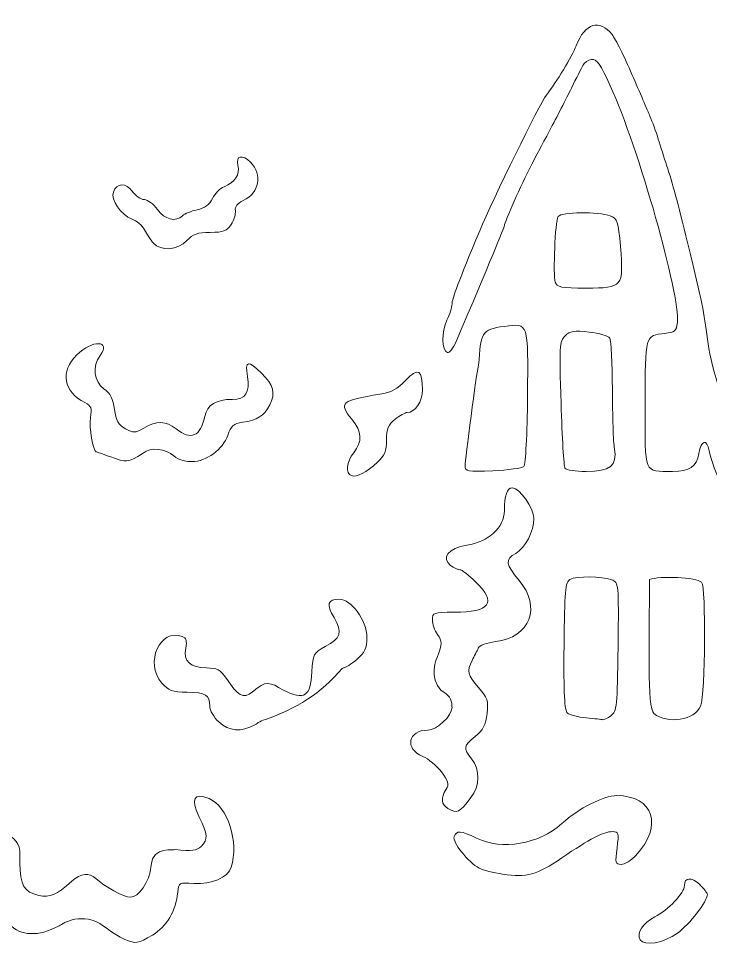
# Model space of a CAD drawing. Header units: millimetres. Extents: x -6423 to -1759, y 6 to 2012.
# Drawn here: x -6029.6 to -5925.5, y 162.9 to 302.4 of the extents above; entities that cross this region are included whole.
import ezdxf

# ---------------------------------------------------------------- set-up
doc = ezdxf.new("R2010")
doc.units = ezdxf.units.MM
doc.header["$MEASUREMENT"] = 0
doc.layers.add('layer 1', color=7, linetype='Continuous')

msp = doc.modelspace()

# ---------------------------------------------------------------- linework, layer by layer
at = {"layer": 'layer 1', "color": 177, "lineweight": 9}
for points, knots in [([(-5884.6586, 215.1579), (-5884.856, 215.1579), (-5885.1995, 215.9885), (-5885.4215, 217.0042), (-5885.4215, 217.0042), (-5885.9068, 219.2256), (-5885.9561, 219.635), (-5886.4013, 225.1278), (-5886.4013, 225.1278), (-5886.5935, 227.4973), (-5887.0036, 229.6457), (-5887.3124, 229.902), (-5887.3124, 229.902), (-5887.6212, 230.1583), (-5891.0777, 230.5121), (-5894.9932, 230.6886), (-5894.9932, 230.6886), (-5901.6169, 230.9868), (-5902.4687, 230.9201), (-5907.2319, 229.7297), (-5907.2319, 229.7297), (-5913.5872, 228.1415), (-5919.0984, 228.0046), (-5921.352, 229.3787), (-5921.352, 229.3787), (-5922.9686, 230.3646), (-5924.9904, 234.0983), (-5925.7146, 237.4353), (-5925.7146, 237.4353), (-5926.122, 239.3124), (-5926.8661, 239.1274), (-5927.2553, 237.0524), (-5927.2553, 237.0524), (-5927.6346, 235.0317), (-5928.6397, 234.3557), (-5931.2496, 234.3649), (-5931.2496, 234.3649), (-5935.5987, 234.3805), (-5935.3438, 233.7519), (-5935.3438, 244.4478), (-5935.3438, 244.4478), (-5935.3438, 254.8318), (-5935.342, 254.8378), (-5932.3879, 255.1182), (-5932.3879, 255.1182), (-5930.889, 255.2604), (-5930.6451, 255.4709), (-5930.5001, 256.7475), (-5930.5001, 256.7475), (-5930.0386, 260.8077), (-5936.3226, 282.9936), (-5940.5842, 292.3488), (-5940.5842, 292.3488), (-5942.0731, 295.6173), (-5942.6336, 296.4026), (-5943.3972, 296.2873), (-5943.3972, 296.2873), (-5943.9219, 296.2083), (-5944.5217, 295.8112), (-5944.7301, 295.405), (-5944.7301, 295.405), (-5944.9389, 294.9991), (-5945.7096, 293.4481), (-5946.4428, 291.9588), (-5946.4428, 291.9588), (-5947.1763, 290.4699), (-5948.6602, 287.5898), (-5949.7408, 285.5588), (-5949.7408, 285.5588), (-5950.8213, 283.5282), (-5952.1089, 281.091), (-5952.6024, 280.1434), (-5952.6024, 280.1434), (-5953.8843, 277.682), (-5956.5133, 271.7706), (-5956.5133, 271.3501), (-5956.5133, 271.3501), (-5956.5133, 271.0548), (-5958.7407, 265.6946), (-5963.7598, 253.9136), (-5963.7598, 253.9136), (-5964.1959, 252.8905), (-5964.7929, 252.1322), (-5965.0868, 252.2286), (-5965.0868, 252.2286), (-5965.9503, 252.5111), (-5965.9943, 255.417), (-5965.1605, 257.0886), (-5965.1605, 257.0886), (-5964.7369, 257.938), (-5964.3902, 259.0295), (-5964.3902, 259.5141), (-5964.3902, 259.5141), (-5964.3902, 260.2852), (-5963.3872, 262.9412), (-5960.2261, 270.5432), (-5960.2261, 270.5432), (-5958.2632, 275.2639), (-5951.19, 289.6559), (-5950.2208, 290.902), (-5950.2208, 290.902), (-5948.712, 292.8415), (-5946.3414, 296.7727), (-5945.7245, 298.3591), (-5945.7245, 298.3591), (-5944.3955, 301.7759), (-5942.2149, 302.4473), (-5940.3101, 300.0256), (-5940.3101, 300.0256), (-5939.8057, 299.384), (-5938.4624, 296.6975), (-5937.3255, 294.0554), (-5937.3255, 294.0554), (-5936.1882, 291.4128), (-5934.9705, 288.5867), (-5934.6188, 287.7742), (-5934.6188, 287.7742), (-5934.2675, 286.962), (-5933.7049, 285.411), (-5933.3688, 284.328), (-5933.3688, 284.328), (-5933.0324, 283.245), (-5932.4677, 281.4728), (-5932.1139, 280.3894), (-5932.1139, 280.3894), (-5931.1645, 277.4856), (-5930.5324, 275.1419), (-5928.9265, 268.5739), (-5928.9265, 268.5739), (-5926.7023, 259.4776), (-5926.5052, 258.5194), (-5925.9763, 254.2358), (-5925.9763, 254.2358), (-5925.5544, 250.8212), (-5923.774, 244.7899), (-5920.9344, 237.1566), (-5920.9344, 237.1566), (-5919.3703, 232.9511), (-5916.2542, 231.9181), (-5909.2509, 233.2833), (-5909.2509, 233.2833), (-5906.3439, 233.8498), (-5902.4361, 234.1008), (-5896.451, 234.1054), (-5896.451, 234.1054), (-5884.9599, 234.1142), (-5883.5603, 234.395), (-5880.7263, 237.2602), (-5880.7263, 237.2602), (-5879.0165, 238.9891), (-5878.1473, 240.4685), (-5877.0795, 243.4673), (-5877.0795, 243.4673), (-5875.7944, 247.0765), (-5875.2935, 250.014), (-5873.8989, 252.0783), (-5873.8989, 252.0783), (-5873.0136, 253.3885), (-5872.9225, 253.3953), (-5872.0377, 252.3275), (-5872.0377, 252.3275), (-5871.3875, 251.5153), (-5870.8543, 250.2327), (-5870.8529, 249.4772), (-5870.8529, 249.4772), (-5870.8515, 248.7218), (-5870.4073, 247.2353), (-5869.866, 246.1736), (-5869.866, 246.1736), (-5868.4539, 243.2932), (-5869.6033, 241.4384), (-5871.279, 243.0064), (-5871.279, 243.0064), (-5872.6141, 244.5418), (-5873.4344, 244.361), (-5873.8301, 242.4445), (-5873.8301, 242.4445), (-5873.9935, 241.6525), (-5874.3519, 240.5613), (-5874.6267, 240.0197), (-5874.6267, 240.0197), (-5874.9014, 239.4783), (-5875.6388, 237.9752), (-5876.2656, 236.6798), (-5876.2656, 236.6798), (-5877.4556, 234.2202), (-5880.2194, 231.4044), (-5881.4428, 231.4044), (-5881.4428, 231.4044), (-5882.3404, 231.4044), (-5882.5351, 230.4213), (-5882.9069, 224.0196), (-5882.9069, 224.0196), (-5883.2019, 218.9402), (-5883.9492, 215.1579), (-5884.6586, 215.1579)], [0, 0, 0, 0, 0.02, 0.02, 0.02, 0.02, 0.04, 0.04, 0.04, 0.04, 0.06, 0.06, 0.06, 0.06, 0.08, 0.08, 0.08, 0.08, 0.1, 0.1, 0.1, 0.1, 0.12, 0.12, 0.12, 0.12, 0.14, 0.14, 0.14, 0.14, 0.16, 0.16, 0.16, 0.16, 0.18, 0.18, 0.18, 0.18, 0.2, 0.2, 0.2, 0.2, 0.22, 0.22, 0.22, 0.22, 0.24, 0.24, 0.24, 0.24, 0.26, 0.26, 0.26, 0.26, 0.28, 0.28, 0.28, 0.28, 0.3, 0.3, 0.3, 0.3, 0.32, 0.32, 0.32, 0.32, 0.34, 0.34, 0.34, 0.34, 0.36, 0.36, 0.36, 0.36, 0.38, 0.38, 0.38, 0.38, 0.4, 0.4, 0.4, 0.4, 0.42, 0.42, 0.42, 0.42, 0.44, 0.44, 0.44, 0.44, 0.46, 0.46, 0.46, 0.46, 0.48, 0.48, 0.48, 0.48, 0.5, 0.5, 0.5, 0.5, 0.52, 0.52, 0.52, 0.52, 0.54, 0.54, 0.54, 0.54, 0.56, 0.56, 0.56, 0.56, 0.58, 0.58, 0.58, 0.58, 0.6, 0.6, 0.6, 0.6, 0.62, 0.62, 0.62, 0.62, 0.64, 0.64, 0.64, 0.64, 0.66, 0.66, 0.66, 0.66, 0.68, 0.68, 0.68, 0.68, 0.7, 0.7, 0.7, 0.7, 0.72, 0.72, 0.72, 0.72, 0.74, 0.74, 0.74, 0.74, 0.76, 0.76, 0.76, 0.76, 0.78, 0.78, 0.78, 0.78, 0.8, 0.8, 0.8, 0.8, 0.82, 0.82, 0.82, 0.82, 0.84, 0.84, 0.84, 0.84, 0.86, 0.86, 0.86, 0.86, 0.88, 0.88, 0.88, 0.88, 0.9, 0.9, 0.9, 0.9, 0.92, 0.92, 0.92, 0.92, 0.94, 0.94, 0.94, 0.94, 0.96, 0.96, 0.96, 0.96, 1, 1, 1, 1]), ([(-6004.2675, 269.0664), (-6005.6483, 267.5966), (-6008.1756, 267.4112), (-6009.2972, 268.697), (-6009.2972, 268.697), (-6009.7106, 269.1709), (-6010.3161, 270.0746), (-6010.6426, 270.7053), (-6010.6426, 270.7053), (-6010.9691, 271.3359), (-6011.8398, 272.0623), (-6012.5772, 272.3193), (-6012.5772, 272.3193), (-6014.1097, 272.8536), (-6015.7334, 275.2607), (-6015.3083, 276.3685), (-6015.3083, 276.3685), (-6014.7755, 277.7564), (-6013.4549, 277.8078), (-6012.4861, 276.4777), (-6012.4861, 276.4777), (-6011.9823, 275.7861), (-6011.1605, 275.2203), (-6010.6603, 275.2203), (-6010.6603, 275.2203), (-6010.1598, 275.2203), (-6009.277, 274.5556), (-6008.6985, 273.7434), (-6008.6985, 273.7434), (-6007.6137, 272.2197), (-6005.9135, 271.8021), (-6004.9042, 272.8114), (-6004.9042, 272.8114), (-6004.6043, 273.1113), (-6003.6184, 273.5077), (-6002.7133, 273.6924), (-6002.7133, 273.6924), (-6001.5874, 273.9217), (-6000.8606, 274.4581), (-6000.4122, 275.3897), (-6000.4122, 275.3897), (-6000.0516, 276.1392), (-5999.2671, 276.9382), (-5998.6687, 277.1655), (-5998.6687, 277.1655), (-5997.0093, 277.7965), (-5996.2407, 278.9866), (-5996.5913, 280.383), (-5996.5913, 280.383), (-5996.9557, 281.8354), (-5995.9411, 282.085), (-5994.7035, 280.8474), (-5994.7035, 280.8474), (-5992.8289, 278.9731), (-5993.3294, 276.3001), (-5995.7791, 275.1026), (-5995.7791, 275.1026), (-5996.6399, 274.6818), (-5997.0734, 274.1231), (-5996.9752, 273.5608), (-5996.9752, 273.5608), (-5996.8908, 273.0762), (-5997.1727, 272.1435), (-5997.602, 271.4884), (-5997.602, 271.4884), (-5998.2483, 270.5018), (-5998.7892, 270.2972), (-6000.7468, 270.2972), (-6000.7468, 270.2972), (-6002.6325, 270.2972), (-6003.3457, 270.0476), (-6004.2675, 269.0664)], [0, 0, 0, 0, 0.05263158, 0.05263158, 0.05263158, 0.05263158, 0.10526316, 0.10526316, 0.10526316, 0.10526316, 0.15789474, 0.15789474, 0.15789474, 0.15789474, 0.21052632, 0.21052632, 0.21052632, 0.21052632, 0.26315789, 0.26315789, 0.26315789, 0.26315789, 0.31578947, 0.31578947, 0.31578947, 0.31578947, 0.36842105, 0.36842105, 0.36842105, 0.36842105, 0.42105263, 0.42105263, 0.42105263, 0.42105263, 0.47368421, 0.47368421, 0.47368421, 0.47368421, 0.52631579, 0.52631579, 0.52631579, 0.52631579, 0.57894737, 0.57894737, 0.57894737, 0.57894737, 0.63157895, 0.63157895, 0.63157895, 0.63157895, 0.68421053, 0.68421053, 0.68421053, 0.68421053, 0.73684211, 0.73684211, 0.73684211, 0.73684211, 0.78947368, 0.78947368, 0.78947368, 0.78947368, 0.84210526, 0.84210526, 0.84210526, 0.84210526, 0.89473684, 0.89473684, 0.89473684, 0.89473684, 1, 1, 1, 1]), ([(-5944.1895, 261.9276), (-5947.9739, 261.9276), (-5948.6081, 262.0481), (-5948.851, 262.8132), (-5948.851, 262.8132), (-5949.2186, 263.9721), (-5948.8797, 271.9662), (-5948.4323, 272.6905), (-5948.4323, 272.6905), (-5948.0129, 273.3687), (-5942.3156, 273.4442), (-5940.6061, 272.794), (-5940.6061, 272.794), (-5939.5057, 272.3757), (-5939.3753, 271.9854), (-5939.0566, 268.1606), (-5939.0566, 268.1606), (-5938.5546, 262.1357), (-5938.7262, 261.9276), (-5944.1895, 261.9276)], [0, 0, 0, 0, 0.16666667, 0.16666667, 0.16666667, 0.16666667, 0.33333333, 0.33333333, 0.33333333, 0.33333333, 0.5, 0.5, 0.5, 0.5, 0.66666667, 0.66666667, 0.66666667, 0.66666667, 1, 1, 1, 1]), ([(-5958.2398, 234.4666), (-5962.0993, 234.3007), (-5962.4209, 234.3599), (-5962.4209, 235.2338), (-5962.4209, 235.2338), (-5962.4209, 235.7546), (-5960.6923, 249.4861), (-5960.3877, 250.36), (-5960.3877, 250.36), (-5960.0648, 255.104), (-5960.0669, 255.7145), (-5956.502, 256.175), (-5956.502, 256.175), (-5952.8505, 256.6468), (-5952.9296, 256.8879), (-5953.0296, 245.6135), (-5953.0296, 245.6135), (-5953.0792, 240.0349), (-5953.327, 235.3798), (-5953.5886, 235.1175), (-5953.5886, 235.1175), (-5953.8471, 234.8584), (-5955.9404, 234.5655), (-5958.2398, 234.4666)], [0, 0, 0, 0, 0.14285714, 0.14285714, 0.14285714, 0.14285714, 0.28571429, 0.28571429, 0.28571429, 0.28571429, 0.42857143, 0.42857143, 0.42857143, 0.42857143, 0.57142857, 0.57142857, 0.57142857, 0.57142857, 0.71428571, 0.71428571, 0.71428571, 0.71428571, 1, 1, 1, 1]), ([(-5944.2115, 234.3581), (-5945.8008, 234.3581), (-5947.2369, 234.5779), (-5947.4028, 234.8463), (-5947.4028, 234.8463), (-5947.5687, 235.115), (-5947.836, 239.4975), (-5947.9969, 244.585), (-5947.9969, 244.585), (-5948.2664, 253.1266), (-5948.2196, 253.9044), (-5947.3858, 254.7385), (-5947.3858, 254.7385), (-5946.6356, 255.4883), (-5946.0213, 255.5872), (-5943.7627, 255.322), (-5943.7627, 255.322), (-5942.2667, 255.1462), (-5940.8717, 254.7328), (-5940.6625, 254.4035), (-5940.6625, 254.4035), (-5940.453, 254.0742), (-5940.2761, 250.5922), (-5940.269, 246.666), (-5940.269, 246.666), (-5940.2619, 242.7398), (-5940.1247, 238.7353), (-5939.9648, 237.7671), (-5939.9648, 237.7671), (-5939.5398, 235.1987), (-5940.587, 234.3581), (-5944.2115, 234.3581)], [0, 0, 0, 0, 0.11111111, 0.11111111, 0.11111111, 0.11111111, 0.22222222, 0.22222222, 0.22222222, 0.22222222, 0.33333333, 0.33333333, 0.33333333, 0.33333333, 0.44444444, 0.44444444, 0.44444444, 0.44444444, 0.55555556, 0.55555556, 0.55555556, 0.55555556, 0.66666667, 0.66666667, 0.66666667, 0.66666667, 0.77777778, 0.77777778, 0.77777778, 0.77777778, 1, 1, 1, 1]), ([(-6010.8365, 237.0854), (-6013.2947, 235.6447), (-6013.2355, 235.6507), (-6015.8369, 236.5877), (-6015.8369, 236.5877), (-6016.9203, 236.978), (-6017.8445, 237.3006), (-6017.8913, 237.3045), (-6017.8913, 237.3045), (-6018.3741, 237.3467), (-6019.02, 241.0874), (-6018.7722, 242.4083), (-6018.7722, 242.4083), (-6018.4968, 243.8767), (-6018.6152, 244.2039), (-6019.6057, 244.7119), (-6019.6057, 244.7119), (-6022.8547, 246.3788), (-6023.3521, 249.3418), (-6020.8092, 251.8847), (-6020.8092, 251.8847), (-6018.5124, 254.1816), (-6015.5636, 254.0972), (-6017.3141, 251.7847), (-6017.3141, 251.7847), (-6018.5035, 250.2132), (-6018.2348, 247.8656), (-6016.7409, 246.7773), (-6016.7409, 246.7773), (-6015.7901, 246.0846), (-6015.3501, 245.2331), (-6015.141, 243.6778), (-6015.141, 243.6778), (-6014.9176, 242.0184), (-6014.5497, 241.3636), (-6013.5156, 240.7833), (-6013.5156, 240.7833), (-6012.3021, 240.103), (-6012.045, 240.1125), (-6010.7316, 240.8882), (-6010.7316, 240.8882), (-6008.8389, 242.0063), (-6007.4173, 241.9684), (-6005.8791, 240.7581), (-6005.8791, 240.7581), (-6003.6255, 238.9856), (-6002.2209, 239.5971), (-6001.5711, 242.6338), (-6001.5711, 242.6338), (-6001.1964, 244.3869), (-5999.8875, 245.1891), (-5997.4035, 245.1891), (-5997.4035, 245.1891), (-5995.4359, 245.1891), (-5994.7535, 246.231), (-5995.1569, 248.6183), (-5995.1569, 248.6183), (-5995.5618, 251.014), (-5995.0392, 251.147), (-5993.0465, 249.1539), (-5993.0465, 249.1539), (-5991.2113, 247.3186), (-5990.8964, 246.1055), (-5991.8026, 244.3592), (-5991.8026, 244.3592), (-5992.6693, 242.6888), (-5993.6297, 242.0687), (-5995.8571, 241.7429), (-5995.8571, 241.7429), (-5997.2535, 241.5384), (-5997.636, 241.2044), (-5998.1125, 239.7736), (-5998.1125, 239.7736), (-5998.8027, 237.7005), (-6001.3484, 235.835), (-6003.4876, 235.835), (-6003.4876, 235.835), (-6004.1661, 235.835), (-6005.432, 235.9821), (-6006.2155, 236.6968), (-6006.2155, 236.6968), (-6007.4481, 237.8213), (-6009.7709, 238.0585), (-6010.8365, 237.0854)], [0, 0, 0, 0, 0.04545455, 0.04545455, 0.04545455, 0.04545455, 0.09090909, 0.09090909, 0.09090909, 0.09090909, 0.13636364, 0.13636364, 0.13636364, 0.13636364, 0.18181818, 0.18181818, 0.18181818, 0.18181818, 0.22727273, 0.22727273, 0.22727273, 0.22727273, 0.27272727, 0.27272727, 0.27272727, 0.27272727, 0.31818182, 0.31818182, 0.31818182, 0.31818182, 0.36363636, 0.36363636, 0.36363636, 0.36363636, 0.40909091, 0.40909091, 0.40909091, 0.40909091, 0.45454545, 0.45454545, 0.45454545, 0.45454545, 0.5, 0.5, 0.5, 0.5, 0.54545455, 0.54545455, 0.54545455, 0.54545455, 0.59090909, 0.59090909, 0.59090909, 0.59090909, 0.63636364, 0.63636364, 0.63636364, 0.63636364, 0.68181818, 0.68181818, 0.68181818, 0.68181818, 0.72727273, 0.72727273, 0.72727273, 0.72727273, 0.77272727, 0.77272727, 0.77272727, 0.77272727, 0.81818182, 0.81818182, 0.81818182, 0.81818182, 0.86363636, 0.86363636, 0.86363636, 0.86363636, 0.90909091, 0.90909091, 0.90909091, 0.90909091, 1, 1, 1, 1]), ([(-5975.5902, 235.7411), (-5977.262, 234.182), (-5978.7191, 233.4368), (-5979.5288, 233.7271), (-5979.5288, 233.7271), (-5980.453, 234.0586), (-5980.27, 235.7659), (-5979.1597, 237.1776), (-5979.1597, 237.1776), (-5977.8317, 238.8661), (-5977.9207, 240.3805), (-5979.4557, 242.2048), (-5979.4557, 242.2048), (-5981.5122, 244.6485), (-5981.0198, 245.0856), (-5975.2211, 245.9644), (-5975.2211, 245.9644), (-5973.573, 246.2143), (-5972.5846, 246.7461), (-5971.3619, 248.0415), (-5971.3619, 248.0415), (-5969.4869, 250.0278), (-5968.8414, 249.6655), (-5968.8286, 246.6192), (-5968.8286, 246.6192), (-5968.8212, 244.908), (-5969.9652, 243.2198), (-5971.1319, 243.2198), (-5971.1319, 243.2198), (-5971.4126, 243.2198), (-5972.2259, 242.7607), (-5972.9391, 242.1995), (-5972.9391, 242.1995), (-5973.9764, 241.3838), (-5974.2363, 240.7602), (-5974.2363, 239.0915), (-5974.2363, 239.0915), (-5974.2363, 237.4484), (-5974.5249, 236.7351), (-5975.5902, 235.7411)], [0, 0, 0, 0, 0.09090909, 0.09090909, 0.09090909, 0.09090909, 0.18181818, 0.18181818, 0.18181818, 0.18181818, 0.27272727, 0.27272727, 0.27272727, 0.27272727, 0.36363636, 0.36363636, 0.36363636, 0.36363636, 0.45454545, 0.45454545, 0.45454545, 0.45454545, 0.54545455, 0.54545455, 0.54545455, 0.54545455, 0.63636364, 0.63636364, 0.63636364, 0.63636364, 0.72727273, 0.72727273, 0.72727273, 0.72727273, 0.81818182, 0.81818182, 0.81818182, 0.81818182, 1, 1, 1, 1]), ([(-5961.5424, 185.3161), (-5963.2756, 183.0592), (-5963.6347, 182.8905), (-5965.0056, 183.6892), (-5965.0056, 183.6892), (-5966.0096, 184.2742), (-5966.1042, 185.253), (-5965.2835, 186.5671), (-5965.2835, 186.5671), (-5964.7961, 187.3474), (-5964.9134, 187.7817), (-5965.9918, 189.1962), (-5965.9918, 189.1962), (-5966.7026, 190.1278), (-5967.9547, 191.1679), (-5968.7747, 191.5076), (-5968.7747, 191.5076), (-5971.5782, 192.6689), (-5971.0386, 195.4653), (-5968.0108, 195.4653), (-5968.0108, 195.4653), (-5966.6785, 195.4653), (-5964.3902, 197.6108), (-5964.3902, 198.8601), (-5964.3902, 198.8601), (-5964.3902, 199.2167), (-5964.399, 200.4128), (-5965.2903, 200.9098), (-5965.2903, 200.9098), (-5967.6552, 202.2286), (-5967.1922, 205.4898), (-5966.6296, 206.3629), (-5966.6296, 206.3629), (-5965.8539, 208.5201), (-5965.8483, 208.8104), (-5966.5633, 209.8318), (-5966.5633, 209.8318), (-5966.993, 210.4447), (-5967.3439, 211.4508), (-5967.3439, 212.0673), (-5967.3439, 212.0673), (-5967.3439, 213.1202), (-5967.1472, 213.1886), (-5964.1115, 213.1886), (-5964.1115, 213.1886), (-5958.6226, 213.1886), (-5957.6084, 214.6084), (-5960.8415, 217.7657), (-5960.8415, 217.7657), (-5961.8685, 218.7682), (-5962.9338, 219.5886), (-5963.2093, 219.5886), (-5963.2093, 219.5886), (-5963.4844, 219.5886), (-5964.1122, 219.8832), (-5964.6046, 220.243), (-5964.6046, 220.243), (-5966.0968, 221.3342), (-5964.8698, 222.8511), (-5962.1677, 223.2563), (-5962.1677, 223.2563), (-5958.9254, 223.7427), (-5956.5133, 225.963), (-5956.5133, 228.4612), (-5956.5133, 228.4612), (-5956.5133, 230.7609), (-5956.1124, 231.8964), (-5955.3012, 231.8964), (-5955.3012, 231.8964), (-5954.237, 231.8964), (-5952.0823, 228.8345), (-5952.0823, 227.3222), (-5952.0823, 227.3222), (-5952.0823, 225.3178), (-5953.3809, 222.8043), (-5954.8124, 222.0382), (-5954.8124, 222.0382), (-5956.4392, 221.1679), (-5956.3368, 220.3603), (-5954.2976, 217.9784), (-5954.2976, 217.9784), (-5950.8958, 214.004), (-5952.6669, 209.3858), (-5957.8254, 208.7792), (-5957.8254, 208.7792), (-5959.1562, 208.6229), (-5960.2459, 208.2046), (-5960.4469, 207.7731), (-5960.4469, 207.7731), (-5960.6363, 207.3669), (-5961.0468, 206.5391), (-5961.3598, 205.9336), (-5961.3598, 205.9336), (-5962.1986, 204.3099), (-5962.0699, 203.7665), (-5960.3941, 201.8653), (-5960.3941, 201.8653), (-5959.0583, 200.3504), (-5958.9048, 199.8782), (-5959.1214, 197.9547), (-5959.1214, 197.9547), (-5959.3107, 196.2722), (-5959.7209, 195.477), (-5960.8986, 194.5085), (-5960.8986, 194.5085), (-5962.6984, 193.0291), (-5962.7325, 192.8168), (-5961.4364, 191.169), (-5961.4364, 191.169), (-5960.1399, 189.5209), (-5960.1843, 187.0847), (-5961.5424, 185.3161)], [0, 0, 0, 0, 0.03448276, 0.03448276, 0.03448276, 0.03448276, 0.06896552, 0.06896552, 0.06896552, 0.06896552, 0.10344828, 0.10344828, 0.10344828, 0.10344828, 0.13793103, 0.13793103, 0.13793103, 0.13793103, 0.17241379, 0.17241379, 0.17241379, 0.17241379, 0.20689655, 0.20689655, 0.20689655, 0.20689655, 0.24137931, 0.24137931, 0.24137931, 0.24137931, 0.27586207, 0.27586207, 0.27586207, 0.27586207, 0.31034483, 0.31034483, 0.31034483, 0.31034483, 0.34482759, 0.34482759, 0.34482759, 0.34482759, 0.37931034, 0.37931034, 0.37931034, 0.37931034, 0.4137931, 0.4137931, 0.4137931, 0.4137931, 0.44827586, 0.44827586, 0.44827586, 0.44827586, 0.48275862, 0.48275862, 0.48275862, 0.48275862, 0.51724138, 0.51724138, 0.51724138, 0.51724138, 0.55172414, 0.55172414, 0.55172414, 0.55172414, 0.5862069, 0.5862069, 0.5862069, 0.5862069, 0.62068966, 0.62068966, 0.62068966, 0.62068966, 0.65517241, 0.65517241, 0.65517241, 0.65517241, 0.68965517, 0.68965517, 0.68965517, 0.68965517, 0.72413793, 0.72413793, 0.72413793, 0.72413793, 0.75862069, 0.75862069, 0.75862069, 0.75862069, 0.79310345, 0.79310345, 0.79310345, 0.79310345, 0.82758621, 0.82758621, 0.82758621, 0.82758621, 0.86206897, 0.86206897, 0.86206897, 0.86206897, 0.89655172, 0.89655172, 0.89655172, 0.89655172, 0.93103448, 0.93103448, 0.93103448, 0.93103448, 1, 1, 1, 1]), ([(-5941.7147, 197.0283), (-5941.8661, 197.0755), (-5942.9824, 197.2017), (-5944.1955, 197.3084), (-5944.1955, 197.3084), (-5945.4087, 197.4151), (-5946.6785, 197.7324), (-5947.0174, 198.0135), (-5947.0174, 198.0135), (-5947.4779, 198.3957), (-5947.6102, 200.9442), (-5947.5421, 208.1085), (-5947.5421, 208.1085), (-5947.4631, 216.3728), (-5947.3407, 217.7512), (-5946.6541, 218.1184), (-5946.6541, 218.1184), (-5945.6561, 218.6527), (-5941.8586, 218.6225), (-5940.4012, 218.0688), (-5940.4012, 218.0688), (-5939.3132, 217.6558), (-5939.3058, 217.5771), (-5939.4196, 207.994), (-5939.4196, 207.994), (-5939.5252, 199.0859), (-5939.6082, 198.2812), (-5940.487, 197.6388), (-5940.487, 197.6388), (-5941.011, 197.2556), (-5941.5633, 196.9808), (-5941.7147, 197.0283)], [0, 0, 0, 0, 0.11111111, 0.11111111, 0.11111111, 0.11111111, 0.22222222, 0.22222222, 0.22222222, 0.22222222, 0.33333333, 0.33333333, 0.33333333, 0.33333333, 0.44444444, 0.44444444, 0.44444444, 0.44444444, 0.55555556, 0.55555556, 0.55555556, 0.55555556, 0.66666667, 0.66666667, 0.66666667, 0.66666667, 0.77777778, 0.77777778, 0.77777778, 0.77777778, 1, 1, 1, 1]), ([(-5927.0068, 199.0721), (-5927.8055, 196.9709), (-5931.9898, 196.308), (-5934.0293, 197.9593), (-5934.0293, 197.9593), (-5935.0577, 198.7924), (-5934.6876, 208.9934), (-5934.6975, 218.0929), (-5934.6975, 218.0929), (-5933.1448, 218.6938), (-5927.6268, 218.469), (-5926.8565, 217.6987), (-5926.8565, 217.6987), (-5926.1716, 217.0138), (-5926.3013, 200.9272), (-5927.0068, 199.0721)], [0, 0, 0, 0, 0.2, 0.2, 0.2, 0.2, 0.4, 0.4, 0.4, 0.4, 0.6, 0.6, 0.6, 0.6, 1, 1, 1, 1]), ([(-5992.4542, 197.0811), (-5993.3234, 196.7944), (-5993.9154, 196.3292), (-5994.0275, 196.2668), (-5994.0275, 196.2668), (-5996.0911, 195.1232), (-5997.9157, 195.2724), (-5999.4727, 196.716), (-5999.4727, 196.716), (-6000.2144, 197.4038), (-6000.8248, 198.4563), (-6000.8291, 199.0547), (-6000.8291, 199.0547), (-6000.8411, 200.7865), (-6001.3896, 201.1282), (-6004.2196, 201.1662), (-6004.2196, 201.1662), (-6006.4817, 201.1966), (-6007.0518, 201.4026), (-6008.0348, 202.5459), (-6008.0348, 202.5459), (-6010.6501, 205.5862), (-6008.3312, 210.8404), (-6004.9471, 209.5418), (-6004.9471, 209.5418), (-6004.3575, 209.3156), (-6004.2239, 208.8544), (-6004.4376, 207.7845), (-6004.4376, 207.7845), (-6004.8241, 205.8517), (-6003.7361, 204.8194), (-6001.3123, 204.8194), (-6001.3123, 204.8194), (-5999.7205, 204.8194), (-5999.2334, 204.5592), (-5998.317, 203.2191), (-5998.317, 203.2191), (-5996.5909, 200.6954), (-5995.8202, 200.0168), (-5994.4015, 201.2314), (-5994.4015, 201.2314), (-5992.3457, 202.9912), (-5991.81, 202.6976), (-5989.7549, 201.4827), (-5989.7549, 201.4827), (-5986.5452, 199.9232), (-5985.655, 200.4883), (-5985.4611, 204.2082), (-5985.4611, 204.2082), (-5985.3197, 206.9167), (-5985.2364, 207.0758), (-5983.4642, 208.0192), (-5983.4642, 208.0192), (-5981.117, 209.2688), (-5980.8397, 210.1806), (-5982.1369, 212.3793), (-5982.1369, 212.3793), (-5983.3071, 214.3628), (-5983.0912, 215.1579), (-5981.3818, 215.1579), (-5981.3818, 215.1579), (-5979.5259, 215.1579), (-5977.1904, 211.9649), (-5977.1904, 209.428), (-5977.1904, 209.428), (-5977.1904, 207.7324), (-5977.4581, 207.1432), (-5978.7052, 206.0938), (-5978.7052, 206.0938), (-5979.5383, 205.393), (-5980.4491, 204.8194), (-5980.7291, 204.8194), (-5980.7291, 204.8194), (-5980.7915, 204.8194), (-5980.8443, 204.7939), (-5980.8876, 204.7446), (-5980.8876, 204.7446), (-5984.1321, 201.0421), (-5987.7793, 198.6236), (-5992.4542, 197.0811)], [0, 0, 0, 0, 0.04761905, 0.04761905, 0.04761905, 0.04761905, 0.0952381, 0.0952381, 0.0952381, 0.0952381, 0.14285714, 0.14285714, 0.14285714, 0.14285714, 0.19047619, 0.19047619, 0.19047619, 0.19047619, 0.23809524, 0.23809524, 0.23809524, 0.23809524, 0.28571429, 0.28571429, 0.28571429, 0.28571429, 0.33333333, 0.33333333, 0.33333333, 0.33333333, 0.38095238, 0.38095238, 0.38095238, 0.38095238, 0.42857143, 0.42857143, 0.42857143, 0.42857143, 0.47619048, 0.47619048, 0.47619048, 0.47619048, 0.52380952, 0.52380952, 0.52380952, 0.52380952, 0.57142857, 0.57142857, 0.57142857, 0.57142857, 0.61904762, 0.61904762, 0.61904762, 0.61904762, 0.66666667, 0.66666667, 0.66666667, 0.66666667, 0.71428571, 0.71428571, 0.71428571, 0.71428571, 0.76190476, 0.76190476, 0.76190476, 0.76190476, 0.80952381, 0.80952381, 0.80952381, 0.80952381, 0.85714286, 0.85714286, 0.85714286, 0.85714286, 0.9047619, 0.9047619, 0.9047619, 0.9047619, 1, 1, 1, 1]), ([(-6009.4461, 164.6645), (-6011.7072, 163.339), (-6011.8596, 163.3152), (-6013.6109, 164.014), (-6013.6109, 164.014), (-6014.282, 164.282), (-6015.9588, 165.3522), (-6017.3372, 166.3931), (-6017.3372, 166.3931), (-6020.5671, 168.1606), (-6023.205, 166.1843), (-6023.5517, 166.0027), (-6023.5517, 166.0027), (-6026.6175, 164.3975), (-6029.2589, 164.4879), (-6030.9503, 166.2956), (-6030.9503, 166.2956), (-6032.9717, 168.456), (-6033.8066, 170.5791), (-6033.8066, 173.558), (-6033.8066, 173.558), (-6033.8066, 176.203), (-6033.8715, 176.3427), (-6035.4065, 176.9858), (-6035.4065, 176.9858), (-6038.0845, 178.1075), (-6039.3061, 179.8017), (-6039.3922, 182.5119), (-6039.3922, 182.5119), (-6039.4607, 184.6701), (-6039.2575, 185.1523), (-6037.2989, 187.4761), (-6037.2989, 187.4761), (-6035.8202, 189.2302), (-6034.762, 190.0498), (-6033.9757, 190.0498), (-6033.9757, 190.0498), (-6032.5378, 190.0498), (-6032.5243, 189.3752), (-6033.9112, 186.7575), (-6033.9112, 186.7575), (-6035.3395, 184.0607), (-6034.8166, 182.5098), (-6031.7022, 180.2044), (-6031.7022, 180.2044), (-6029.383, 178.4875), (-6029.3756, 178.4733), (-6029.36, 175.5273), (-6029.36, 175.5273), (-6029.3419, 172.1156), (-6028.7633, 171.1176), (-6026.5179, 170.6245), (-6026.5179, 170.6245), (-6024.8478, 170.2576), (-6023.9558, 170.6411), (-6021.5462, 172.7622), (-6021.5462, 172.7622), (-6020.1998, 173.9473), (-6018.913, 174.0937), (-6017.9646, 173.1695), (-6017.9646, 173.1695), (-6016.709, 171.9464), (-6013.741, 170.3572), (-6012.7119, 170.3572), (-6012.7119, 170.3572), (-6011.6175, 170.3572), (-6009.8506, 172.4367), (-6009.6354, 175.17), (-6009.6354, 175.17), (-6009.3983, 178.1805), (-6006.0733, 177.2542), (-6006.0255, 177.5179), (-6006.0255, 177.5179), (-6003.5031, 177.2478), (-6002.7746, 177.3361), (-6002.1195, 177.9912), (-6002.1195, 177.9912), (-6001.0585, 179.0522), (-6001.1017, 179.7407), (-6002.3967, 182.4062), (-6002.3967, 182.4062), (-6003.7258, 185.142), (-6003.2071, 186.1148), (-6000.9234, 185.1689), (-6000.9234, 185.1689), (-5998.1295, 184.0118), (-5996.3984, 178.641), (-5997.5995, 174.8573), (-5997.5995, 174.8573), (-5998.099, 173.2833), (-6000.5395, 172.2191), (-6003.2125, 172.4098), (-6003.2125, 172.4098), (-6005.4352, 172.5683), (-6005.5022, 172.5317), (-6005.6369, 171.0956), (-6005.6369, 171.0956), (-6005.9, 168.2925), (-6007.306, 165.9184), (-6009.4461, 164.6645)], [0, 0, 0, 0, 0.03846154, 0.03846154, 0.03846154, 0.03846154, 0.07692308, 0.07692308, 0.07692308, 0.07692308, 0.11538462, 0.11538462, 0.11538462, 0.11538462, 0.15384615, 0.15384615, 0.15384615, 0.15384615, 0.19230769, 0.19230769, 0.19230769, 0.19230769, 0.23076923, 0.23076923, 0.23076923, 0.23076923, 0.26923077, 0.26923077, 0.26923077, 0.26923077, 0.30769231, 0.30769231, 0.30769231, 0.30769231, 0.34615385, 0.34615385, 0.34615385, 0.34615385, 0.38461538, 0.38461538, 0.38461538, 0.38461538, 0.42307692, 0.42307692, 0.42307692, 0.42307692, 0.46153846, 0.46153846, 0.46153846, 0.46153846, 0.5, 0.5, 0.5, 0.5, 0.53846154, 0.53846154, 0.53846154, 0.53846154, 0.57692308, 0.57692308, 0.57692308, 0.57692308, 0.61538462, 0.61538462, 0.61538462, 0.61538462, 0.65384615, 0.65384615, 0.65384615, 0.65384615, 0.69230769, 0.69230769, 0.69230769, 0.69230769, 0.73076923, 0.73076923, 0.73076923, 0.73076923, 0.76923077, 0.76923077, 0.76923077, 0.76923077, 0.80769231, 0.80769231, 0.80769231, 0.80769231, 0.84615385, 0.84615385, 0.84615385, 0.84615385, 0.88461538, 0.88461538, 0.88461538, 0.88461538, 0.92307692, 0.92307692, 0.92307692, 0.92307692, 1, 1, 1, 1]), ([(-5947.8977, 176.2452), (-5951.6757, 173.6754), (-5953.0533, 173.3), (-5956.7941, 173.8197), (-5956.7941, 173.8197), (-5958.1671, 174.0108), (-5959.7429, 174.4089), (-5960.2959, 174.7049), (-5960.2959, 174.7049), (-5961.9469, 175.5883), (-5964.3852, 178.6587), (-5964.0761, 179.4649), (-5964.0761, 179.4649), (-5963.7088, 180.4221), (-5963.0966, 180.3777), (-5960.6979, 179.2189), (-5960.6979, 179.2189), (-5956.8473, 177.3591), (-5951.3765, 178.2954), (-5947.8977, 181.4101), (-5947.8977, 181.4101), (-5945.2857, 183.7484), (-5941.6211, 185.6096), (-5939.6192, 185.6146), (-5939.6192, 185.6146), (-5934.0711, 185.628), (-5932.5995, 181.0595), (-5936.7267, 176.6341), (-5936.7267, 176.6341), (-5937.4212, 175.8897), (-5938.4195, 175.2806), (-5938.9453, 175.2806), (-5938.9453, 175.2806), (-5939.8078, 175.2806), (-5939.8695, 175.5213), (-5939.5749, 177.742), (-5939.5749, 177.742), (-5939.2735, 180.013), (-5939.3278, 180.2037), (-5940.2743, 180.2037), (-5940.2743, 180.2037), (-5941.5981, 180.2037), (-5943.6255, 179.1508), (-5947.8977, 176.2452)], [0, 0, 0, 0, 0.08333333, 0.08333333, 0.08333333, 0.08333333, 0.16666667, 0.16666667, 0.16666667, 0.16666667, 0.25, 0.25, 0.25, 0.25, 0.33333333, 0.33333333, 0.33333333, 0.33333333, 0.41666667, 0.41666667, 0.41666667, 0.41666667, 0.5, 0.5, 0.5, 0.5, 0.58333333, 0.58333333, 0.58333333, 0.58333333, 0.66666667, 0.66666667, 0.66666667, 0.66666667, 0.75, 0.75, 0.75, 0.75, 0.83333333, 0.83333333, 0.83333333, 0.83333333, 1, 1, 1, 1]), ([(-5930.5023, 164.9392), (-5932.5503, 163.4556), (-5935.4572, 162.9465), (-5936.0847, 163.9615), (-5936.0847, 163.9615), (-5936.6927, 164.9452), (-5935.7284, 166.4537), (-5933.8928, 167.3899), (-5933.8928, 167.3899), (-5931.881, 168.4166), (-5929.4359, 170.9942), (-5929.4359, 172.089), (-5929.4359, 172.089), (-5929.4359, 173.329), (-5928.3883, 173.4237), (-5927.1841, 172.2925), (-5927.1841, 172.2925), (-5926.5272, 171.6753), (-5925.9897, 170.9829), (-5925.9897, 170.7539), (-5925.9897, 170.7539), (-5925.9897, 169.7138), (-5928.6585, 166.275), (-5930.5023, 164.9392)], [0, 0, 0, 0, 0.14285714, 0.14285714, 0.14285714, 0.14285714, 0.28571429, 0.28571429, 0.28571429, 0.28571429, 0.42857143, 0.42857143, 0.42857143, 0.42857143, 0.57142857, 0.57142857, 0.57142857, 0.57142857, 0.71428571, 0.71428571, 0.71428571, 0.71428571, 1, 1, 1, 1])]:
    msp.add_open_spline(points, degree=3, knots=knots, dxfattribs=at)
for points in [[(-6009.2972, 268.697), (-6009.2972, 268.697), (-6009.2972, 268.697), (-6009.2972, 268.697)], [(-5948.851, 262.8132), (-5948.851, 262.8132), (-5948.851, 262.8132), (-5948.851, 262.8132)], [(-6015.8369, 236.5877), (-6015.8369, 236.5877), (-6015.8369, 236.5877), (-6015.8369, 236.5877)], [(-5962.4209, 235.2338), (-5962.4209, 235.2338), (-5962.4209, 235.2338), (-5962.4209, 235.2338)], [(-5947.4028, 234.8463), (-5947.4028, 234.8463), (-5947.4028, 234.8463), (-5947.4028, 234.8463)], [(-5979.5288, 233.7271), (-5979.5288, 233.7271), (-5979.5288, 233.7271), (-5979.5288, 233.7271)], [(-5999.4727, 196.716), (-5999.4727, 196.716), (-5999.4727, 196.716), (-5999.4727, 196.716)], [(-5944.1955, 197.3084), (-5944.1955, 197.3084), (-5944.1955, 197.3084), (-5944.1955, 197.3084)], [(-5934.0293, 197.9593), (-5934.0293, 197.9593), (-5934.0293, 197.9593), (-5934.0293, 197.9593)], [(-5965.0056, 183.6892), (-5965.0056, 183.6892), (-5965.0056, 183.6892), (-5965.0056, 183.6892)], [(-5956.7941, 173.8197), (-5956.7941, 173.8197), (-5956.7941, 173.8197), (-5956.7941, 173.8197)], [(-6013.6109, 164.014), (-6013.6109, 164.014), (-6013.6109, 164.014), (-6013.6109, 164.014)], [(-5936.0847, 163.9615), (-5936.0847, 163.9615), (-5936.0847, 163.9615), (-5936.0847, 163.9615)]]:
    msp.add_open_spline(points, degree=3, dxfattribs=at)

doc.saveas('drawing.dxf')
